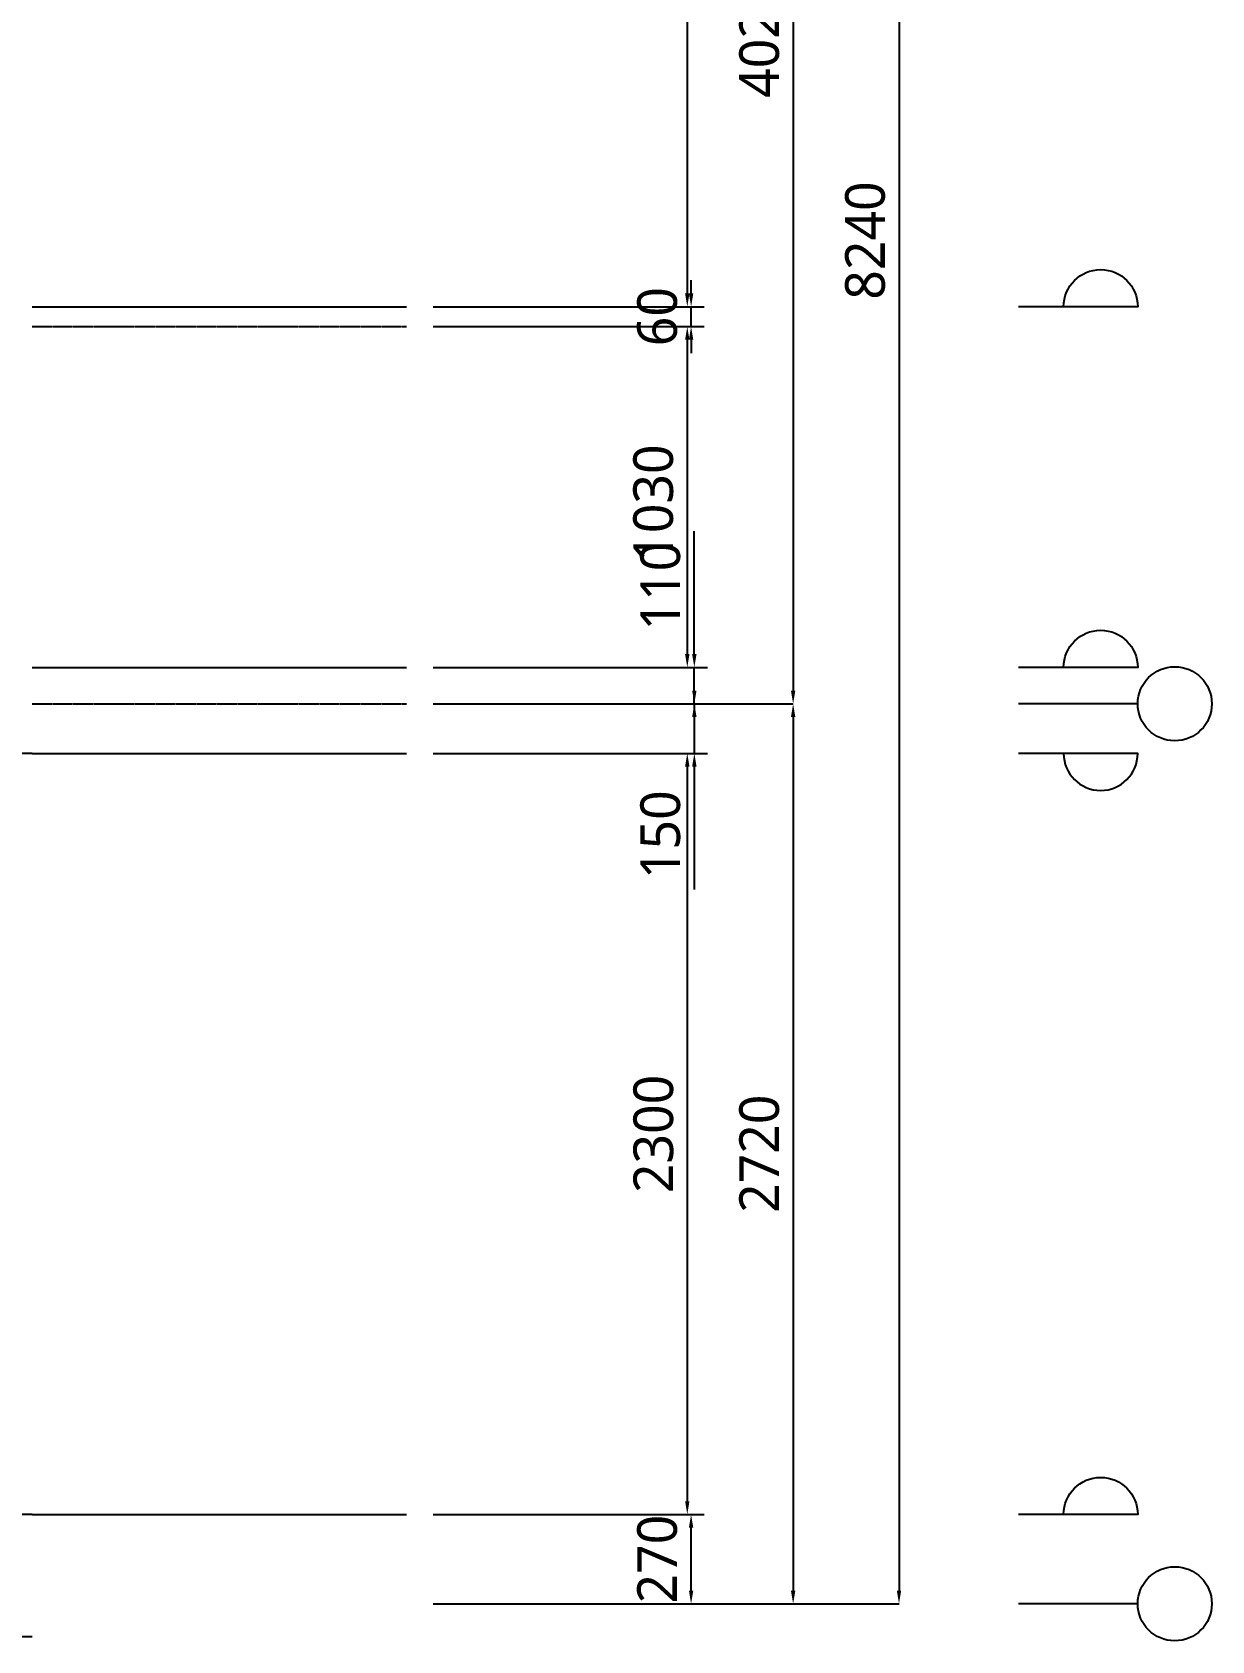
# Model space of a CAD drawing. Extents: x -137 to 14337, y 20899 to 40513.
# Drawn here: x 10772 to 14337, y 26047 to 30908 of the extents above; entities that cross this region are included whole.
import ezdxf

# ---------------------------------------------------------------- set-up
doc = ezdxf.new("R2010")
doc.units = 0
doc.header["$MEASUREMENT"] = 0
doc.linetypes.add('UP-LT-1', pattern=[62, 60, -1, 0, -1])
for name, color, linetype in [('54B_A-CEN', 1, 'UP-LT-1'), ('54B_A-CON', 2, 'Continuous'), ('54B_A-MC', 171, 'Continuous'), ('54B_AA-AXIS-BUBL', 7, 'Continuous'), ('54B_AA-XXXX-DIMS', 7, 'Continuous'), ('54B_DIM', 7, 'Continuous')]:
    doc.layers.add(name, color=color, linetype=linetype)
doc.styles.add('UP-A31-REDRAW', font='malgun.ttf')
doc.dimstyles.new('ISO-25', dxfattribs={"dimtxt": 2.5, "dimasz": 2.5, "dimexe": 1.25, "dimexo": 0.625, "dimtad": 1, "dimdsep": 46, "dimtxsty": 'Standard', "dimcen": 2.5, "dimadec": 0, "dimazin": 0, "dimtfac": 1, "dimtmove": 0, "dimatfit": 3, "dimfxl": 1, "dimarcsym": 0})

# ---------------------------------------------------------------- blocks, each defined once
blk = doc.blocks.new('*D11')
at = {"layer": '54B_DIM', "color": 7, "lineweight": -2, "transparency": 16777216}
for p, q in [((11983.4, 32898.5), (13071.8, 32898.5)), ((13071.8, 32858.5), (13071.8, 28918.5)), ((11983.4, 28878.5), (13071.8, 28878.5))]:
    blk.add_line(p, q, dxfattribs=at)
at = {"layer": '54B_DIM', "color": 7, "transparency": 16777216}
for points in [[(13065.1, 32858.5), (13078.4, 32858.5), (13071.8, 32898.5)], [(13065.1, 28918.5), (13078.4, 28918.5), (13071.8, 28878.5)]]:
    blk.add_solid(points, dxfattribs=at)
at = {"layer": 'Defpoints', "color": 0, "transparency": 16777216}
for p in [(11903.4, 32898.5), (11903.4, 28878.5), (13071.8, 28878.5)]:
    blk.add_point(p, dxfattribs=at)
at = {"layer": '54B_DIM', "color": 3, "transparency": 16777216, "insert": (12969.8, 30888.5), "char_height": 120, "attachment_point": 5, "rotation": 90, "style": 'UP-A31-REDRAW'}
blk.add_mtext('4020', dxfattribs=at)
blk = doc.blocks.new('*D12')
at = {"layer": '54B_DIM', "color": 7, "lineweight": -2, "transparency": 16777216}
for p, q in [((11983.4, 28878.5), (13071.8, 28878.5)), ((13071.8, 28838.5), (13071.8, 26198.5)), ((11983.4, 26158.5), (13071.8, 26158.5))]:
    blk.add_line(p, q, dxfattribs=at)
at = {"layer": '54B_DIM', "color": 7, "transparency": 16777216}
for points in [[(13065.1, 28838.5), (13078.4, 28838.5), (13071.8, 28878.5)], [(13065.1, 26198.5), (13078.4, 26198.5), (13071.8, 26158.5)]]:
    blk.add_solid(points, dxfattribs=at)
at = {"layer": 'Defpoints', "color": 0, "transparency": 16777216}
for p in [(11903.4, 28878.5), (11903.4, 26158.5), (13071.8, 26158.5)]:
    blk.add_point(p, dxfattribs=at)
at = {"layer": '54B_DIM', "color": 3, "transparency": 16777216, "insert": (12969.8, 27518.5), "char_height": 120, "attachment_point": 5, "rotation": 90, "style": 'UP-A31-REDRAW'}
blk.add_mtext('2720', dxfattribs=at)
blk = doc.blocks.new('*D13')
at = {"layer": '54B_DIM', "color": 7, "lineweight": -2, "transparency": 16777216}
for p, q in [((11983.4, 34398.5), (13391.8, 34398.5)), ((13391.8, 34358.5), (13391.8, 26198.5)), ((11983.4, 26158.5), (13391.8, 26158.5))]:
    blk.add_line(p, q, dxfattribs=at)
at = {"layer": '54B_DIM', "color": 7, "transparency": 16777216}
for points in [[(13385.1, 34358.5), (13398.4, 34358.5), (13391.8, 34398.5)], [(13385.1, 26198.5), (13398.4, 26198.5), (13391.8, 26158.5)]]:
    blk.add_solid(points, dxfattribs=at)
at = {"layer": 'Defpoints', "color": 0, "transparency": 16777216}
for p in [(11903.4, 34398.5), (11903.4, 26158.5), (13391.8, 26158.5)]:
    blk.add_point(p, dxfattribs=at)
at = {"layer": '54B_DIM', "color": 3, "transparency": 16777216, "insert": (13289.8, 30278.5), "char_height": 120, "attachment_point": 5, "rotation": 90, "style": 'UP-A31-REDRAW'}
blk.add_mtext('8240', dxfattribs=at)
blk = doc.blocks.new('*D37')
at = {"layer": '54B_AA-XXXX-DIMS', "color": 0, "lineweight": -2, "transparency": 16777216}
for p, q in [((11983.4, 32778.5), (12791.8, 32778.5)), ((12751.8, 32738.5), (12751.8, 30118.5)), ((11983.4, 30078.5), (12791.8, 30078.5))]:
    blk.add_line(p, q, dxfattribs=at)
at = {"layer": '54B_AA-XXXX-DIMS', "color": 0, "transparency": 16777216}
for points in [[(12745.1, 32738.5), (12758.4, 32738.5), (12751.8, 32778.5)], [(12745.1, 30118.5), (12758.4, 30118.5), (12751.8, 30078.5)]]:
    blk.add_solid(points, dxfattribs=at)
at = {"layer": 'Defpoints', "color": 0, "transparency": 16777216}
for p in [(11903.4, 32778.5), (11903.4, 30078.5), (12751.8, 30078.5)]:
    blk.add_point(p, dxfattribs=at)
at = {"layer": '54B_AA-XXXX-DIMS', "color": 3, "transparency": 16777216, "insert": (12649.8, 31428.5), "char_height": 120, "attachment_point": 5, "rotation": 90, "style": 'UP-A31-REDRAW'}
blk.add_mtext('2700', dxfattribs=at)
blk = doc.blocks.new('*D38')
at = {"layer": '54B_DIM', "color": 7, "lineweight": -2, "transparency": 16777216}
for p, q in [((12763.3, 30118.5), (12763.3, 30158.5)), ((11983.4, 30078.5), (12803.3, 30078.5)), ((12763.3, 30018.5), (12763.3, 30078.5)), ((11983.4, 30018.5), (12803.3, 30018.5)), ((12763.3, 29978.5), (12763.3, 29938.5))]:
    blk.add_line(p, q, dxfattribs=at)
at = {"layer": '54B_DIM', "color": 7, "transparency": 16777216}
for points in [[(12756.7, 30118.5), (12770, 30118.5), (12763.3, 30078.5)], [(12756.7, 29978.5), (12770, 29978.5), (12763.3, 30018.5)]]:
    blk.add_solid(points, dxfattribs=at)
at = {"layer": 'Defpoints', "color": 0, "transparency": 16777216}
for p in [(11903.4, 30078.5), (12763.3, 30078.5), (11903.4, 30018.5)]:
    blk.add_point(p, dxfattribs=at)
at = {"layer": '54B_DIM', "color": 3, "transparency": 16777216, "insert": (12661.3, 30048.5), "char_height": 120, "attachment_point": 5, "rotation": 90, "style": 'UP-A31-REDRAW'}
blk.add_mtext('60', dxfattribs=at)
blk = doc.blocks.new('*D39')
at = {"layer": '54B_DIM', "color": 7, "lineweight": -2, "transparency": 16777216}
for p, q in [((11983.4, 30018.5), (12791.8, 30018.5)), ((12751.8, 29978.5), (12751.8, 29028.5)), ((11983.4, 28988.5), (12791.8, 28988.5))]:
    blk.add_line(p, q, dxfattribs=at)
at = {"layer": '54B_DIM', "color": 7, "transparency": 16777216}
for points in [[(12745.1, 29978.5), (12758.4, 29978.5), (12751.8, 30018.5)], [(12745.1, 29028.5), (12758.4, 29028.5), (12751.8, 28988.5)]]:
    blk.add_solid(points, dxfattribs=at)
at = {"layer": 'Defpoints', "color": 0, "transparency": 16777216}
for p in [(11903.4, 30018.5), (11903.4, 28988.5), (12751.8, 28988.5)]:
    blk.add_point(p, dxfattribs=at)
at = {"layer": '54B_DIM', "color": 3, "transparency": 16777216, "insert": (12649.4, 29483.5), "char_height": 120, "attachment_point": 5, "rotation": 90, "style": 'UP-A31-REDRAW'}
blk.add_mtext('1030', dxfattribs=at)
blk = doc.blocks.new('*D40')
at = {"layer": '54B_DIM', "color": 7, "lineweight": -2, "transparency": 16777216}
for p, q in [((12773.1, 29028.5), (12773.1, 29399.8)), ((11983.4, 28988.5), (12813.1, 28988.5)), ((12773.1, 28878.5), (12773.1, 28988.5)), ((11983.4, 28878.5), (12813.1, 28878.5)), ((12773.1, 28838.5), (12773.1, 28798.5))]:
    blk.add_line(p, q, dxfattribs=at)
at = {"layer": '54B_DIM', "color": 7, "transparency": 16777216}
for points in [[(12766.5, 29028.5), (12779.8, 29028.5), (12773.1, 28988.5)], [(12766.5, 28838.5), (12779.8, 28838.5), (12773.1, 28878.5)]]:
    blk.add_solid(points, dxfattribs=at)
at = {"layer": 'Defpoints', "color": 0, "transparency": 16777216}
for p in [(11903.4, 28988.5), (12773.1, 28988.5), (11903.4, 28878.5)]:
    blk.add_point(p, dxfattribs=at)
at = {"layer": '54B_DIM', "color": 3, "transparency": 16777216, "insert": (12670.8, 29234.1), "char_height": 120, "attachment_point": 5, "rotation": 90, "style": 'UP-A31-REDRAW'}
blk.add_mtext('110', dxfattribs=at)
blk = doc.blocks.new('*D41')
at = {"layer": '54B_DIM', "color": 7, "lineweight": -2, "transparency": 16777216}
for p, q in [((12773.1, 28918.5), (12773.1, 28958.5)), ((11983.4, 28878.5), (12813.1, 28878.5)), ((12773.1, 28878.5), (12773.1, 28728.5)), ((11983.4, 28728.5), (12813.1, 28728.5)), ((12773.1, 28688.5), (12773.1, 28317.3))]:
    blk.add_line(p, q, dxfattribs=at)
at = {"layer": '54B_DIM', "color": 7, "transparency": 16777216}
for points in [[(12766.5, 28918.5), (12779.8, 28918.5), (12773.1, 28878.5)], [(12766.5, 28688.5), (12779.8, 28688.5), (12773.1, 28728.5)]]:
    blk.add_solid(points, dxfattribs=at)
at = {"layer": 'Defpoints', "color": 0, "transparency": 16777216}
for p in [(11903.4, 28878.5), (11903.4, 28728.5), (12773.1, 28728.5)]:
    blk.add_point(p, dxfattribs=at)
at = {"layer": '54B_DIM', "color": 3, "transparency": 16777216, "insert": (12670.8, 28482.9), "char_height": 120, "attachment_point": 5, "rotation": 90, "style": 'UP-A31-REDRAW'}
blk.add_mtext('150', dxfattribs=at)
blk = doc.blocks.new('*D42')
at = {"layer": '54B_AA-XXXX-DIMS', "color": 0, "lineweight": -2, "transparency": 16777216}
for p, q in [((11983.4, 28728.5), (12791.8, 28728.5)), ((12751.8, 28688.5), (12751.8, 26468.5)), ((11983.4, 26428.5), (12791.8, 26428.5))]:
    blk.add_line(p, q, dxfattribs=at)
at = {"layer": '54B_AA-XXXX-DIMS', "color": 0, "transparency": 16777216}
for points in [[(12745.1, 28688.5), (12758.4, 28688.5), (12751.8, 28728.5)], [(12745.1, 26468.5), (12758.4, 26468.5), (12751.8, 26428.5)]]:
    blk.add_solid(points, dxfattribs=at)
at = {"layer": 'Defpoints', "color": 0, "transparency": 16777216}
for p in [(11903.4, 28728.5), (11903.4, 26428.5), (12751.8, 26428.5)]:
    blk.add_point(p, dxfattribs=at)
at = {"layer": '54B_AA-XXXX-DIMS', "color": 3, "transparency": 16777216, "insert": (12649.8, 27578.5), "char_height": 120, "attachment_point": 5, "rotation": 90, "style": 'UP-A31-REDRAW'}
blk.add_mtext('2300', dxfattribs=at)
blk = doc.blocks.new('*D43')
at = {"layer": '54B_DIM', "color": 7, "lineweight": -2, "transparency": 16777216}
for p, q in [((11983.4, 26428.5), (12803.3, 26428.5)), ((12763.3, 26198.5), (12763.3, 26388.5)), ((11983.4, 26158.5), (12803.3, 26158.5))]:
    blk.add_line(p, q, dxfattribs=at)
at = {"layer": '54B_DIM', "color": 7, "transparency": 16777216}
for points in [[(12756.7, 26388.5), (12770, 26388.5), (12763.3, 26428.5)], [(12756.7, 26198.5), (12770, 26198.5), (12763.3, 26158.5)]]:
    blk.add_solid(points, dxfattribs=at)
at = {"layer": 'Defpoints', "color": 0, "transparency": 16777216}
for p in [(11903.4, 26428.5), (12763.3, 26428.5), (11903.4, 26158.5)]:
    blk.add_point(p, dxfattribs=at)
at = {"layer": '54B_DIM', "color": 3, "transparency": 16777216, "insert": (12661.3, 26293.5), "char_height": 120, "attachment_point": 5, "rotation": 90, "style": 'UP-A31-REDRAW'}
blk.add_mtext('270', dxfattribs=at)

msp = doc.modelspace()

# ---------------------------------------------------------------- linework, layer by layer
at = {"layer": '54B_A-CEN'}
for p, q in [((10771.5, 30018.5), (11903.4, 30018.5)), ((10771.5, 28878.5), (11903.4, 28878.5))]:
    msp.add_line(p, q, dxfattribs=at)
at = {"layer": '54B_A-CON'}
msp.add_line((10771.5, 26058.5), (7491.5, 26058.5), dxfattribs=at)
at = {"layer": '54B_A-MC'}
for p, q in [((10771.5, 30078.5), (11903.4, 30078.5)), ((10771.5, 28988.5), (11903.4, 28988.5)), ((10771.5, 28728.5), (8866.7, 28728.5)), ((10771.5, 28728.5), (11903.4, 28728.5)), ((10771.5, 26428.5), (8866.7, 26428.5)), ((10771.5, 26428.5), (11903.4, 26428.5))]:
    msp.add_line(p, q, dxfattribs=at)
at = {"layer": '54B_AA-AXIS-BUBL'}
for p, q in [((14113.4, 28878.5), (13753.4, 28878.5)), ((14113.4, 26158.5), (13753.4, 26158.5))]:
    msp.add_line(p, q, dxfattribs=at)
for points in [[(13889.4, 30078.5, -1), (14113.4, 30078.5), (13753.4, 30078.5)], [(13889.4, 28988.5, -1), (14113.4, 28988.5), (13753.4, 28988.5)], [(13889.4, 28728.5, 1), (14113.4, 28728.5), (13753.4, 28728.5)], [(13889.4, 26428.5, -1), (14113.4, 26428.5), (13753.4, 26428.5)]]:
    msp.add_lwpolyline(points, format="xyb", dxfattribs=at)
for centre in [(14225.4, 28878.5), (14225.4, 26158.5)]:
    msp.add_circle(centre, 112, dxfattribs=at)

# ---------------------------------------------------------------- dimensions: what is measured, and where the dimension line sits
at = {"layer": '54B_AA-XXXX-DIMS'}
for base, p1, p2, picture, middle in [((12751.8, 30078.5), (11903.4, 32778.5), (11903.4, 30078.5), '*D37', (12751.8, 31428.5)), ((12751.8, 26428.5), (11903.4, 28728.5), (11903.4, 26428.5), '*D42', (12751.8, 27578.5))]:
    dim = msp.add_linear_dim(base=base, p1=p1, p2=p2, angle=270, dimstyle='ISO-25', override={"dimscale": 40, "dimtxt": 3, "dimasz": 1, "dimexe": 1, "dimexo": 2, "dimgap": 1, "dimdec": 0, "dimlfac": 1, "dimtxsty": 'UP-A31-REDRAW', "dimclrd": 0, "dimclre": 0, "dimclrt": 3}, dxfattribs=at)
    dim.commit()
    dim.dimension.update_dxf_attribs({"geometry": picture, "text_midpoint": middle, "dimtype": 128})
at = {"layer": '54B_DIM'}
for base, p1, p2, angle, override, picture, middle in [((13391.8, 26158.5), (11903.4, 34398.5), (11903.4, 26158.5), 270, {"dimscale": 40, "dimtxt": 3, "dimasz": 1, "dimexe": 0, "dimexo": 2, "dimgap": 1, "dimdec": 0, "dimlfac": 1, "dimtxsty": 'UP-A31-REDRAW', "dimclrd": 7, "dimclre": 7, "dimclrt": 3}, '*D13', (13391.8, 30278.5)), ((13071.8, 28878.5), (11903.4, 32898.5), (11903.4, 28878.5), 270, {"dimscale": 40, "dimtxt": 3, "dimasz": 1, "dimexe": 0, "dimexo": 2, "dimgap": 1, "dimdec": 0, "dimlfac": 1, "dimtxsty": 'UP-A31-REDRAW', "dimclrd": 7, "dimclre": 7, "dimclrt": 3}, '*D11', (13071.8, 30888.5)), ((12763.3, 30078.5), (11903.4, 30018.5), (11903.4, 30078.5), 90, {"dimscale": 40, "dimtxt": 3, "dimasz": 1, "dimexe": 1, "dimexo": 2, "dimgap": 1, "dimdec": 0, "dimlfac": 1, "dimtxsty": 'UP-A31-REDRAW', "dimclrd": 7, "dimclre": 7, "dimclrt": 3}, '*D38', (12763.3, 30048.5)), ((12751.8, 28988.5), (11903.4, 30018.5), (11903.4, 28988.5), 270, {"dimscale": 40, "dimtxt": 3, "dimasz": 1, "dimexe": 1, "dimexo": 2, "dimgap": 1, "dimdec": 0, "dimlfac": 1, "dimtxsty": 'UP-A31-REDRAW', "dimclrd": 7, "dimclre": 7, "dimclrt": 3}, '*D39', (12751.8, 29483.5)), ((12773.1, 28988.5), (11903.4, 28878.5), (11903.4, 28988.5), 90, {"dimscale": 40, "dimtxt": 3, "dimasz": 1, "dimexe": 1, "dimexo": 2, "dimgap": 1, "dimdec": 0, "dimlfac": 1, "dimtxsty": 'UP-A31-REDRAW', "dimclrd": 7, "dimclre": 7, "dimclrt": 3}, '*D40', (12773.1, 29234.1)), ((12773.1, 28728.5), (11903.4, 28878.5), (11903.4, 28728.5), 270, {"dimscale": 40, "dimtxt": 3, "dimasz": 1, "dimexe": 1, "dimexo": 2, "dimgap": 1, "dimdec": 0, "dimlfac": 1, "dimtxsty": 'UP-A31-REDRAW', "dimclrd": 7, "dimclre": 7, "dimclrt": 3}, '*D41', (12773.1, 28482.9)), ((13071.8, 26158.5), (11903.4, 28878.5), (11903.4, 26158.5), 270, {"dimscale": 40, "dimtxt": 3, "dimasz": 1, "dimexe": 0, "dimexo": 2, "dimgap": 1, "dimdec": 0, "dimlfac": 1, "dimtxsty": 'UP-A31-REDRAW', "dimclrd": 7, "dimclre": 7, "dimclrt": 3}, '*D12', (13071.8, 27518.5)), ((12763.3, 26428.5), (11903.4, 26158.5), (11903.4, 26428.5), 90, {"dimscale": 40, "dimtxt": 3, "dimasz": 1, "dimexe": 1, "dimexo": 2, "dimgap": 1, "dimdec": 0, "dimlfac": 1, "dimtxsty": 'UP-A31-REDRAW', "dimclrd": 7, "dimclre": 7, "dimclrt": 3}, '*D43', (12763.3, 26293.5))]:
    dim = msp.add_linear_dim(base=base, p1=p1, p2=p2, angle=angle, dimstyle='ISO-25', override=override, dxfattribs=at)
    dim.commit()
    dim.dimension.update_dxf_attribs({"geometry": picture, "text_midpoint": middle, "dimtype": 128})

doc.saveas('drawing.dxf')
